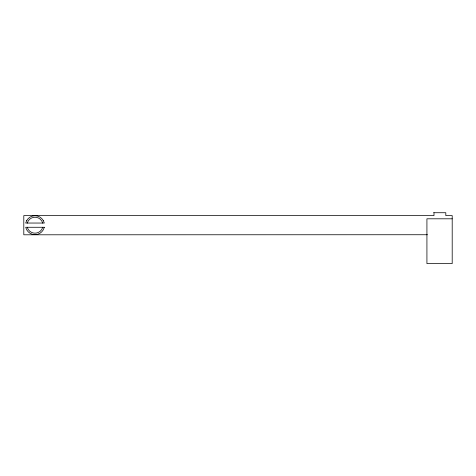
<?xml version="1.0" encoding="UTF-8"?>
<svg xmlns="http://www.w3.org/2000/svg" width="476" height="476" viewBox="0 0 476 476"><rect width="100%" height="100%" fill="white"/><g stroke="black" fill="none" stroke-linecap="round" stroke-linejoin="round"><path stroke-width="0.71" d="M26.781 220.364L25.674 223.042L44.322 223.042L43.215 220.364M433.672 212.403L433.987 212.403M452.2 218.805L426.924 218.805L426.924 263.597L452.2 263.597L452.2 215.604L445.804 215.604L445.804 212.724L433.987 212.724L433.987 215.604L23.8 215.604L23.8 234.799L427.46 234.739M26.781 220.453A9.49 9.49 0 0 1 43.215 220.453M42.721 227.272A7.997 7.997 0 0 1 27.275 227.272M27.275 223.131A7.997 7.997 0 0 1 42.721 223.131M44.322 227.272L43.215 229.944A9.49 9.49 0 0 1 26.781 229.944L25.674 227.272L44.322 227.272"/></g></svg>
